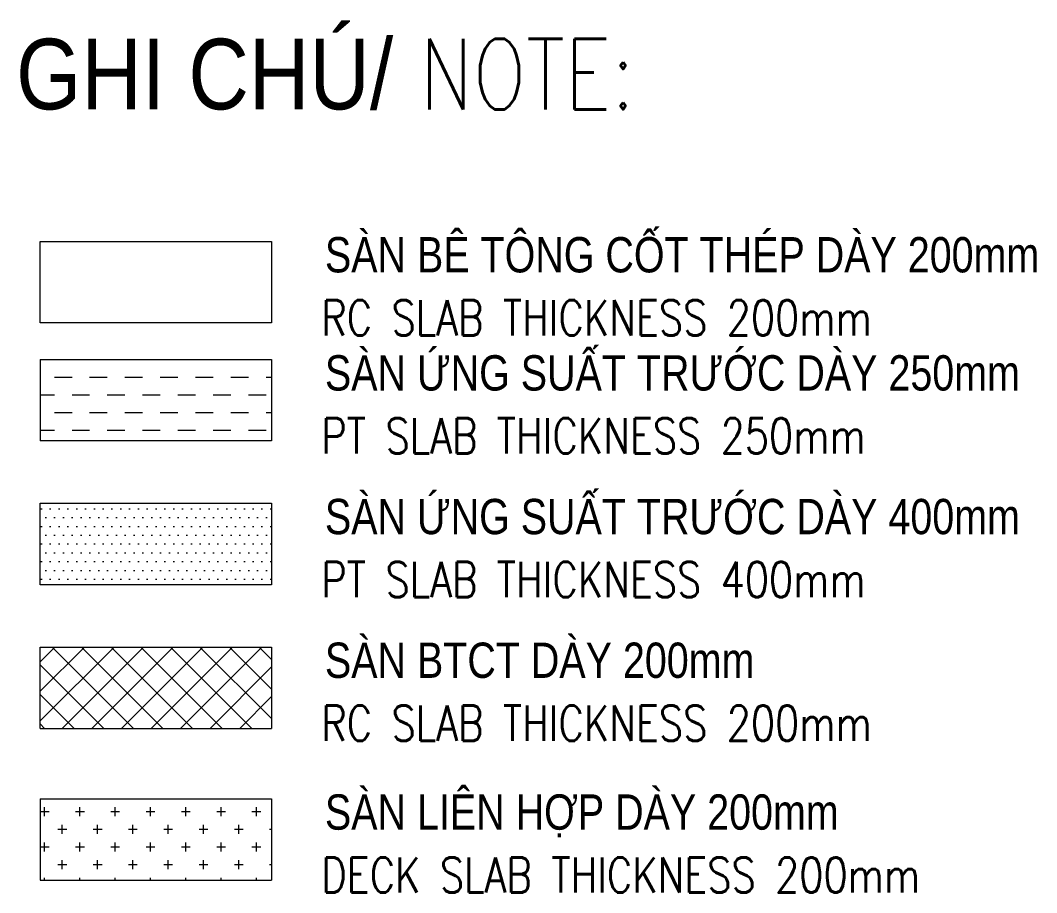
# Model space of a CAD drawing. Header units: millimetres. Extents: x 30086 to 1125792, y -12781 to 95911.
# Drawn here: x 451364 to 465764, y -8943 to 3409 of the extents above; entities that cross this region are included whole.
import ezdxf
from ezdxf.enums import TextEntityAlignment as Align

# ---------------------------------------------------------------- set-up
doc = ezdxf.new("R2010")
doc.units = ezdxf.units.MM
doc.header["$MEASUREMENT"] = 0
doc.linetypes.add('HIDDEN2', pattern=[4.7625, 3.175, -1.5875])
for name, color, linetype, lineweight in [('NDC_S_BEAM', 3, 'HIDDEN2', 20), ('NDC_S_CONTINUOUS', 3, 'Continuous', 20), ('NDC_S_ENG TEXT', 2, 'Continuous', 20), ('NDC_S_HATCH MATERIAL', 8, 'Continuous', 13), ('NDC_S_VN TEXT', 7, 'Continuous', 20)]:
    doc.layers.add(name, color=color, linetype=linetype, lineweight=lineweight)
doc.styles.add('NDC_EN TXT', font='romans.shx', dxfattribs={"width": 0.8})
doc.styles.add('NDC_VIE TXT', font='arial.ttf', dxfattribs={"width": 0.8})

# ---------------------------------------------------------------- blocks, each defined once
blk = doc.blocks.new('A$C31938aec')
at = {"layer": 'NDC_S_HATCH MATERIAL'}
h = blk.add_hatch(dxfattribs=at)
h.set_pattern_fill('DASH', color=256, scale=2000)
h.set_pattern_definition([(0, (-34403.67, -56395.42), (250, 250), [250, -250])])
h.paths.add_polyline_path([(0, -520), (3278, -520), (3278, -1672), (0, -1672)])
at = {"layer": 'NDC_S_CONTINUOUS'}
for p, q in [((0, -520), (3278, -520)), ((3278, -520), (3278, -1672)), ((3278, -1672), (0, -1672))]:
    blk.add_line(p, q, dxfattribs=at)
at = {"layer": 'NDC_S_ENG TEXT', "style": 'NDC_EN TXT', "width": 0.8}
blk.add_text('PT SLAB THICKNESS 250mm', height=500, dxfattribs=at).set_placement((3983, -1849))
at = {"layer": 'NDC_S_VN TEXT', "style": 'NDC_VIE TXT', "width": 0.8}
blk.add_text('SÀN ỨNG SUẤT TRƯỚC DÀY 250mm', height=500, dxfattribs=at).set_placement((4034, -958))

msp = doc.modelspace()

# ---------------------------------------------------------------- hatches: boundary and pattern name
at = {"layer": 'NDC_S_HATCH MATERIAL'}
h = msp.add_hatch(dxfattribs=at)
h.set_pattern_fill('DOTS', color=256, scale=2000)
h.set_pattern_definition([(0, (251788.11, 8243.73), (62.5, 125), [0, -125])])
h.paths.add_polyline_path([(454924, -4582.3), (454924, -3430.1), (451646.2, -3430.1), (451646.2, -4582.3)])
h = msp.add_hatch(dxfattribs=at)
h.set_pattern_fill('CROSS', color=256, scale=1000)
h.set_pattern_definition([(0, (255146.47, 5203.85), (250, 250), [125, -375]), (90, (255208.97, 5141.35), (-250, 250), [125, -375])])
h.paths.add_polyline_path([(451646.2, -7614.1), (451646.2, -8766.3), (454924, -8766.3), (454924, -7614.1)])

# ---------------------------------------------------------------- linework, layer by layer
at = {"layer": 'NDC_S_CONTINUOUS'}
for p, q in [((451646.2, 277), (454924, 277)), ((451646.2, -875.2), (451646.2, 277)), ((454924, 277), (454924, -875.2)), ((454924, -875.2), (451646.2, -875.2)), ((451646.2, -1395.5), (451646.2, -2547.7)), ((451646.2, -3430.1), (454924, -3430.1)), ((451646.2, -4582.3), (451646.2, -3430.1)), ((454924, -3430.1), (454924, -4582.3)), ((454924, -4582.3), (451646.2, -4582.3)), ((451646.2, -5464.8), (454924, -5464.8)), ((451646.2, -6617), (451646.2, -5464.8)), ((454924, -5464.8), (454924, -6617)), ((451646.2, -6617), (454924, -6617)), ((451646.2, -7614.1), (454924, -7614.1)), ((451646.2, -7614.1), (451646.2, -8766.3)), ((454924, -7614.1), (454924, -8766.3)), ((451646.2, -8766.3), (454924, -8766.3))]:
    msp.add_line(p, q, dxfattribs=at)
at = {"layer": 'NDC_S_HATCH MATERIAL', "linetype": 'Continuous', "ltscale": 500}
for p, q in [((451646.2, -5672.9), (451854.3, -5464.8)), ((451646.2, -6092), (452273.4, -5464.8)), ((451646.2, -6511.1), (452692.5, -5464.8)), ((452966.2, -6617), (451814, -5464.8)), ((451959.4, -6617), (453111.6, -5464.8)), ((453385.3, -6617), (452233.1, -5464.8)), ((452378.5, -6617), (453530.6, -5464.8)), ((453804.3, -6617), (452652.1, -5464.8)), ((452797.5, -6617), (453949.7, -5464.8)), ((454223.4, -6617), (453071.2, -5464.8)), ((453216.6, -6617), (454368.8, -5464.8)), ((454642.5, -6617), (453490.3, -5464.8)), ((453635.7, -6617), (454787.9, -5464.8)), ((454924, -6479.4), (453909.4, -5464.8)), ((454924, -6060.3), (454328.5, -5464.8)), ((454924, -5641.3), (454747.5, -5464.8)), ((452547.1, -6617), (451646.2, -5716.1)), ((454054.8, -6617), (454924, -5747.8)), ((452128, -6617), (451646.2, -6135.2)), ((454473.8, -6617), (454924, -6166.9)), ((451708.9, -6617), (451646.2, -6554.3))]:
    msp.add_line(p, q, dxfattribs=at)

# ---------------------------------------------------------------- block references
at = {"layer": 'NDC_S_BEAM'}
msp.add_blockref('A$C31938aec', (451646.2, -875.2), dxfattribs=at)

# ---------------------------------------------------------------- texts
at = {"layer": 'NDC_S_ENG TEXT', "style": 'NDC_EN TXT', "width": 0.8}
for s, height, p in [('NOTE:', 1000, (457023.5, 2148.2)), ('RC SLAB THICKNESS 200mm', 500, (455629, -1052.2)), ('PT SLAB THICKNESS 400mm', 500, (455629, -4759.2)), ('RC SLAB THICKNESS 200mm', 500, (455629, -6793.9)), ('DECK SLAB THICKNESS 200mm', 500, (455629, -8943.2))]:
    msp.add_text(s, height=height, dxfattribs=at).set_placement(p)
at = {"layer": 'NDC_S_VN TEXT', "style": 'NDC_VIE TXT', "width": 0.85}
msp.add_text('GHI CHÚ/', height=1000, dxfattribs=at).set_placement((451304.7, 3148.2), align=Align.TOP_LEFT)
at = {"layer": 'NDC_S_VN TEXT', "style": 'NDC_VIE TXT', "width": 0.8}
for s, p in [('SÀN BÊ TÔNG CỐT THÉP DÀY 200mm', (455680.1, -160.4)), ('SÀN ỨNG SUẤT TRƯỚC DÀY 400mm', (455680.1, -3867.5)), ('SÀN BTCT DÀY 200mm', (455680.1, -5902.2)), ('SÀN LIÊN HỢP DÀY 200mm', (455680.1, -8051.5))]:
    msp.add_text(s, height=500, dxfattribs=at).set_placement(p)

doc.saveas('drawing.dxf')
